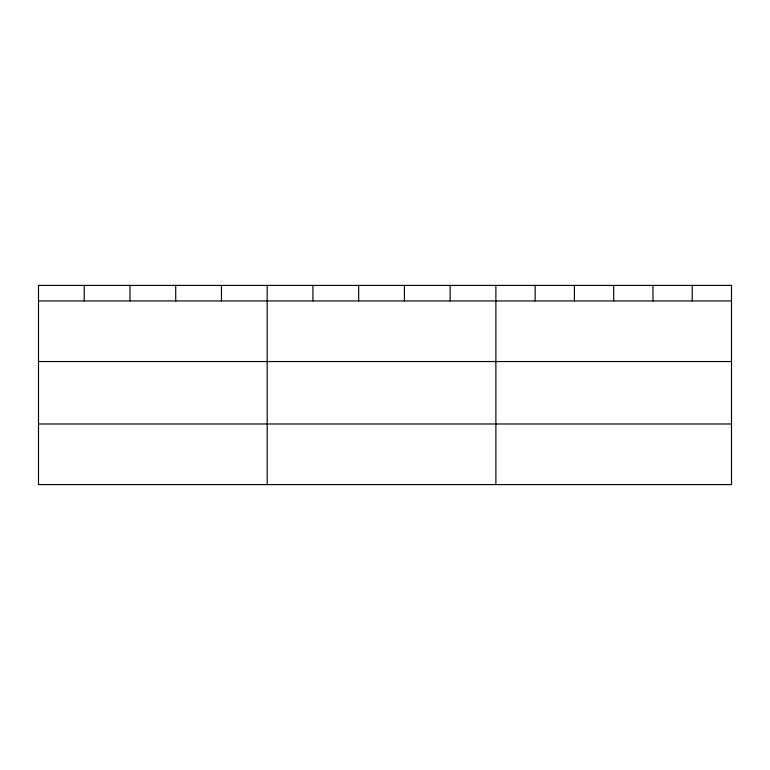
<?xml version="1.0" encoding="UTF-8"?>
<svg xmlns="http://www.w3.org/2000/svg" width="770" height="770" viewBox="0 0 770 770"><rect width="100%" height="100%" fill="white"/><g stroke="black" fill="none" stroke-linecap="round" stroke-linejoin="round"><path stroke-width="1.16" d="M38.5 300.945L731.5 300.945M38.5 361.544L731.5 361.544M38.5 423.981L731.5 423.981M692.23 285.41L692.23 300.945M652.96 285.41L652.96 300.945M613.69 285.41L613.69 300.945M574.42 285.41L574.42 300.945M535.15 285.41L535.15 300.945M495.88 285.41L495.88 484.59M450.142 285.41L450.142 300.945M404.404 285.41L404.404 300.945M358.666 285.41L358.666 300.945M312.928 285.41L312.928 300.945M267.19 285.41L267.19 484.59M221.452 285.41L221.452 300.945M175.714 285.41L175.714 300.945M129.976 285.41L129.976 300.945M84.238 285.41L84.238 300.945M731.5 285.41L38.5 285.41L38.5 484.59L731.5 484.59L731.5 285.41"/></g></svg>
